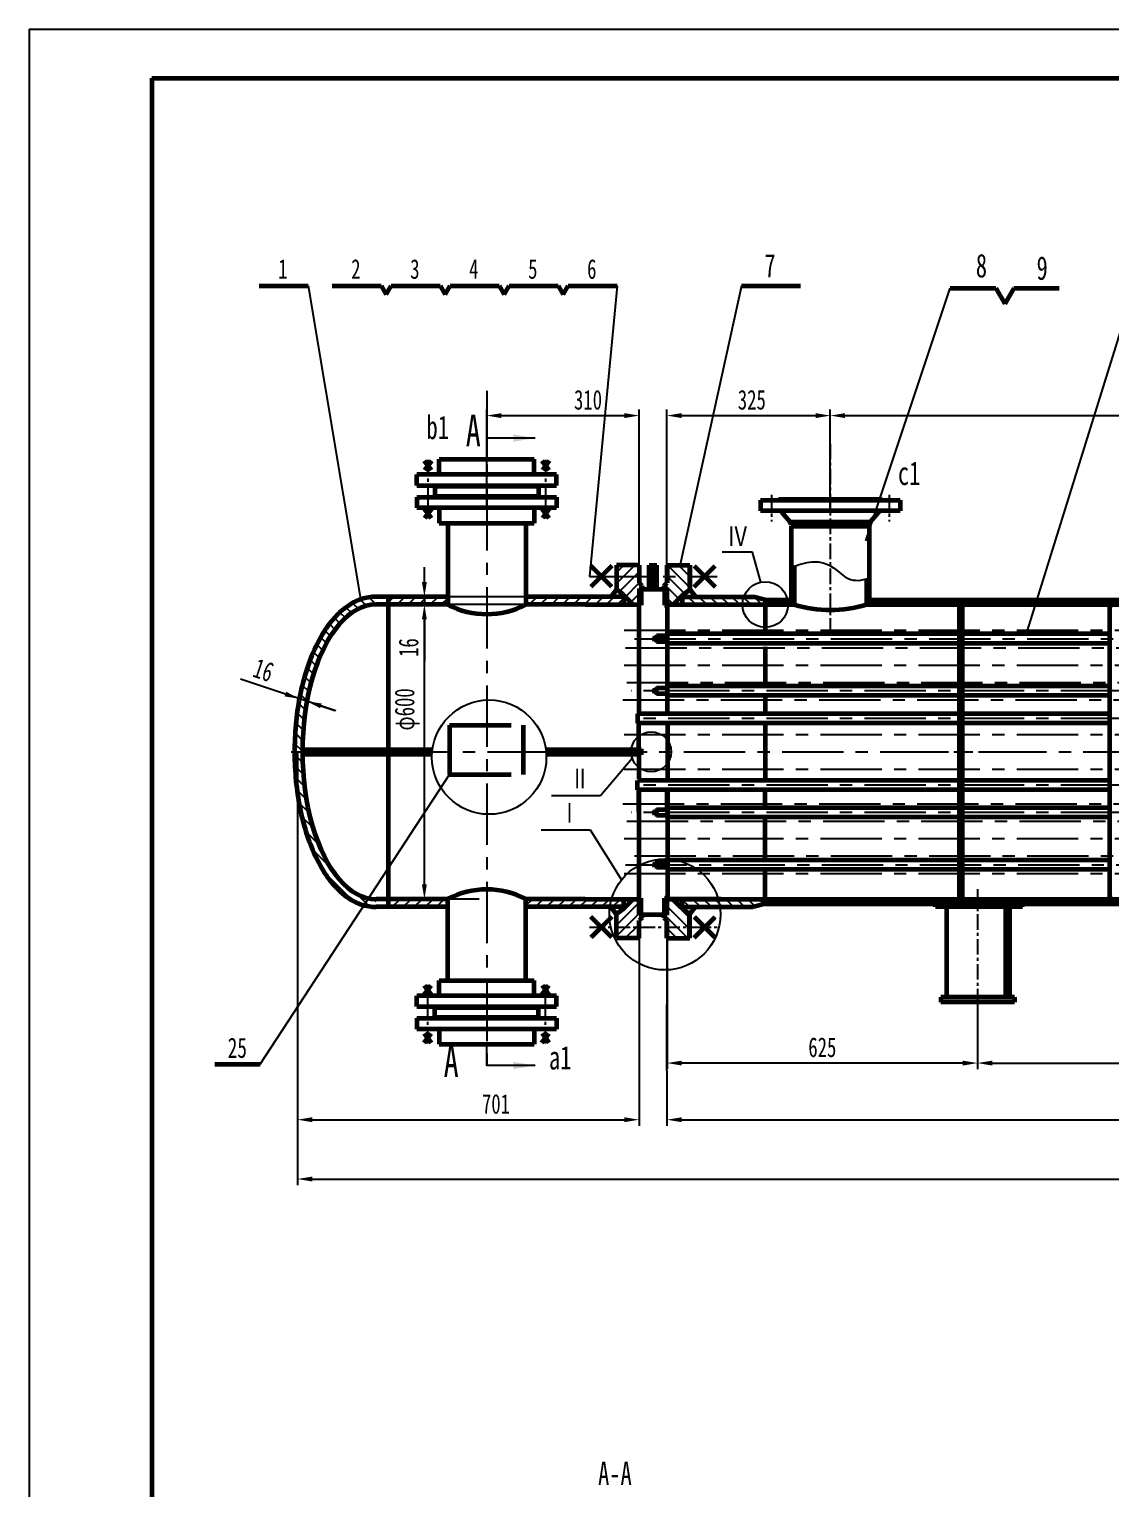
# Model space of a CAD drawing. Header units: millimetres. Extents: x 23903 to 90356, y -5632 to 81432.
# Drawn here: x 24026 to 26229, y 57637 to 60612 of the extents above; entities that cross this region are included whole.
import ezdxf

# ---------------------------------------------------------------- set-up
doc = ezdxf.new("R2010")
doc.units = ezdxf.units.MM
for name, pattern in [('CENTER', [50.8, 31.75, -6.35, 6.35, -6.35]), ('CENTERX2', [4, 2.5, -0.5, 0.5, -0.5]), ('DASHEDX2', [38.1, 25.4, -12.7]), ('PHANTOM2', [31.75, 15.875, -3.175, 3.175, -3.175, 3.175, -3.175])]:
    doc.linetypes.add(name, pattern=pattern)
doc.layers.get('0').update_dxf_attribs({"lineweight": 60})
doc.layers.get('DEFPOINTS').update_dxf_attribs({"color": 6, "linetype": 'PHANTOM2', "lineweight": 25})
for name, color, linetype, lineweight in [('AA', 2, 'DASHEDX2', 25), ('CCX', 3, 'Continuous', 25), ('DD', 4, 'CENTER', 25)]:
    doc.layers.add(name, color=color, linetype=linetype, lineweight=lineweight)
doc.styles.add('HZ', font='SIMFANG.TTF', dxfattribs={"width": 0.7})
doc.styles.add('HZ123', font='SIMFANG.TTF', dxfattribs={"width": 0.7, "height": 2.5})
doc.dimstyles.new('ISO-25', dxfattribs={"dimscale": 10, "dimtxt": 4, "dimasz": 3, "dimexe": 1.25, "dimexo": 0, "dimgap": 1.2, "dimtad": 0, "dimdec": 0, "dimtxsty": 'HZ', "dimcen": 2.5, "dimadec": 0, "dimazin": 0, "dimtfac": 1, "dimtdec": 0, "dimtmove": 0, "dimatfit": 3, "dimfxl": 1, "dimarcsym": 0})
doc.dimstyles.new('ISO-25$0', dxfattribs={"dimscale": 10, "dimtxt": 4, "dimasz": 3, "dimexe": 1.25, "dimexo": 0, "dimgap": 1.2, "dimtad": 1, "dimdec": 0, "dimtxsty": 'HZ', "dimcen": 0, "dimclrd": 256, "dimclrt": 256, "dimadec": 0, "dimazin": 0, "dimtfac": 1, "dimtdec": 0, "dimtmove": 0, "dimatfit": 2, "dimfxl": 1, "dimlwd": -1, "dimarcsym": 0})
pattern_1 = [(135, (19.533, 7438.456), (-11.22532, -11.22532), [])]

# ---------------------------------------------------------------- blocks, each defined once
blk = doc.blocks.new('*D158')
at = {"layer": 'CCX', "color": 0, "lineweight": -2}
for p, q in [((24958, 59635), (24958, 59836.8)), ((25268.5, 59519.2), (25268.5, 59836.8))]:
    blk.add_line(p, q, dxfattribs=at)
at = {"layer": 'CCX'}
blk.add_line((24988, 59824.3), (25238.5, 59824.3), dxfattribs=at)
for points in [[(24988, 59829.3), (24988, 59819.3), (24958, 59824.3)], [(25238.5, 59829.3), (25238.5, 59819.3), (25268.5, 59824.3)]]:
    blk.add_solid(points, dxfattribs=at)
at = {"layer": 'DEFPOINTS', "color": 0}
for p in [(25268.5, 59824.3), (24958, 59635), (25268.5, 59519.2)]:
    blk.add_point(p, dxfattribs=at)
at = {"layer": 'CCX', "insert": (25164.4, 59856.3), "char_height": 40, "attachment_point": 5, "style": 'HZ'}
blk.add_mtext('310', dxfattribs=at)
blk = doc.blocks.new('*D152')
at = {"layer": 'CCX', "color": 0, "lineweight": -2}
for p, q in [((24942.5, 59439.2), (24818.5, 59439.2)), ((24942.5, 58839.2), (24818.5, 58839.2))]:
    blk.add_line(p, q, dxfattribs=at)
at = {"layer": 'CCX'}
blk.add_line((24831, 58869.2), (24831, 59409.2), dxfattribs=at)
for points in [[(24826, 59409.2), (24836, 59409.2), (24831, 59439.2)], [(24826, 58869.2), (24836, 58869.2), (24831, 58839.2)]]:
    blk.add_solid(points, dxfattribs=at)
at = {"layer": 'DEFPOINTS', "color": 0}
for p in [(24831, 59439.2), (24942.5, 59439.2), (24942.5, 58839.2)]:
    blk.add_point(p, dxfattribs=at)
at = {"layer": 'CCX', "insert": (24796, 59225.6), "char_height": 40, "attachment_point": 5, "rotation": 90, "style": 'HZ'}
blk.add_mtext('φ600', dxfattribs=at)
blk = doc.blocks.new('*D160')
at = {"layer": 'CCX', "color": 0, "lineweight": -2}
for p, q in [((24572.5, 59139.2), (24572.5, 58377)), ((25268.5, 58759.2), (25268.5, 58377))]:
    blk.add_line(p, q, dxfattribs=at)
at = {"layer": 'CCX'}
blk.add_line((24602.5, 58389.5), (25238.5, 58389.5), dxfattribs=at)
for points in [[(24602.5, 58394.5), (24602.5, 58384.5), (24572.5, 58389.5)], [(25238.5, 58394.5), (25238.5, 58384.5), (25268.5, 58389.5)]]:
    blk.add_solid(points, dxfattribs=at)
at = {"layer": 'DEFPOINTS', "color": 0}
for p in [(24572.5, 59139.2), (25268.5, 58759.2), (25268.5, 58389.5)]:
    blk.add_point(p, dxfattribs=at)
at = {"layer": 'CCX', "insert": (24976.9, 58421.5), "char_height": 40, "attachment_point": 5, "style": 'HZ'}
blk.add_mtext('701', dxfattribs=at)
blk = doc.blocks.new('*D148')
at = {"layer": 'CCX', "color": 0, "lineweight": -2}
for p, q in [((29394.5, 58516.5), (29394.5, 58377)), ((25325, 58489.4), (25325, 58377))]:
    blk.add_line(p, q, dxfattribs=at)
at = {"layer": 'CCX'}
blk.add_line((25355, 58389.5), (29364.5, 58389.5), dxfattribs=at)
for points in [[(25355, 58394.5), (25355, 58384.5), (25325, 58389.5)], [(29364.5, 58394.5), (29364.5, 58384.5), (29394.5, 58389.5)]]:
    blk.add_solid(points, dxfattribs=at)
at = {"layer": 'DEFPOINTS', "color": 0}
for p in [(29394.5, 58516.5), (25325, 58489.4), (29394.5, 58389.5)]:
    blk.add_point(p, dxfattribs=at)
at = {"layer": 'CCX', "insert": (27296.4, 58421.5), "char_height": 40, "attachment_point": 5, "style": 'HZ'}
blk.add_mtext('5774', dxfattribs=at)
blk = doc.blocks.new('*D149')
at = {"layer": 'CCX', "color": 0, "lineweight": -2}
for p, q in [((24572.5, 58389.5), (24572.5, 58256.1)), ((29953, 58392), (29953, 58256.1))]:
    blk.add_line(p, q, dxfattribs=at)
at = {"layer": 'CCX'}
blk.add_line((24602.5, 58268.6), (29923, 58268.6), dxfattribs=at)
for points in [[(24602.5, 58273.6), (24602.5, 58263.6), (24572.5, 58268.6)], [(29923, 58273.6), (29923, 58263.6), (29953, 58268.6)]]:
    blk.add_solid(points, dxfattribs=at)
at = {"layer": 'DEFPOINTS', "color": 0}
for p in [(24572.5, 58389.5), (29953, 58392), (29953, 58268.6)]:
    blk.add_point(p, dxfattribs=at)
at = {"layer": 'CCX', "insert": (27369.7, 58300.6), "char_height": 40, "attachment_point": 5, "style": 'HZ'}
blk.add_mtext('7141', dxfattribs=at)
blk = doc.blocks.new('*D154')
at = {"layer": 'CCX'}
for p, q in [((24831, 59485.2), (24831, 59515.2)), ((24831, 59455.2), (24831, 59439.2)), ((24831, 59409.2), (24831, 59323.9))]:
    blk.add_line(p, q, dxfattribs=at)
at = {"layer": 'CCX', "color": 0, "lineweight": -2}
for p, q in [((25068.5, 59455.2), (24818.5, 59455.2)), ((25068.5, 59439.2), (24818.5, 59439.2))]:
    blk.add_line(p, q, dxfattribs=at)
at = {"layer": 'CCX'}
for points in [[(24826, 59485.2), (24836, 59485.2), (24831, 59455.2)], [(24826, 59409.2), (24836, 59409.2), (24831, 59439.2)]]:
    blk.add_solid(points, dxfattribs=at)
at = {"layer": 'DEFPOINTS', "color": 0}
for p in [(24831, 59455.2), (25068.5, 59455.2), (25068.5, 59439.2)]:
    blk.add_point(p, dxfattribs=at)
at = {"layer": 'CCX', "insert": (24799, 59351.6), "char_height": 40, "attachment_point": 5, "rotation": 90, "style": 'HZ'}
blk.add_mtext('16', dxfattribs=at)
blk = doc.blocks.new('*D155')
at = {"layer": 'CCX'}
for p, q in [((24547.8, 59256.9), (24466.8, 59283.8)), ((24591.6, 59242.3), (24576.3, 59247.4)), ((24620.1, 59232.8), (24648.5, 59223.4))]:
    blk.add_line(p, q, dxfattribs=at)
at = {"layer": 'CCX', "color": 0, "lineweight": -2}
for p, q in [((24576.3, 59247.4), (24580.2, 59259.3)), ((24591.6, 59242.3), (24595.6, 59254.2))]:
    blk.add_line(p, q, dxfattribs=at)
at = {"layer": 'CCX'}
for points in [[(24549.4, 59261.6), (24546.2, 59252.1), (24576.3, 59247.4)], [(24621.7, 59237.6), (24618.5, 59228.1), (24591.6, 59242.3)]]:
    blk.add_solid(points, dxfattribs=at)
at = {"layer": 'DEFPOINTS', "color": 0}
for p in [(24576.3, 59247.4), (24576.3, 59247.4), (24591.6, 59242.3)]:
    blk.add_point(p, dxfattribs=at)
at = {"layer": 'CCX', "insert": (24503.2, 59305.5), "char_height": 40, "attachment_point": 5, "rotation": 341.5985, "style": 'HZ'}
blk.add_mtext('16', dxfattribs=at)
blk = doc.blocks.new('*D163')
at = {"layer": 'CCX', "color": 0, "lineweight": -2}
for p, q in [((25658, 59766.8), (25658, 59836.8)), ((29069, 58451.1), (29069, 59836.8))]:
    blk.add_line(p, q, dxfattribs=at)
at = {"layer": 'CCX'}
blk.add_line((25688, 59824.3), (29039, 59824.3), dxfattribs=at)
for points in [[(25688, 59829.3), (25688, 59819.3), (25658, 59824.3)], [(29039, 59829.3), (29039, 59819.3), (29069, 59824.3)]]:
    blk.add_solid(points, dxfattribs=at)
at = {"layer": 'DEFPOINTS', "color": 0}
for p in [(29069, 59824.3), (25658, 59766.8), (29069, 58451.1)]:
    blk.add_point(p, dxfattribs=at)
at = {"layer": 'CCX', "insert": (27498, 59856.3), "char_height": 40, "attachment_point": 5, "style": 'HZ'}
blk.add_mtext('5100', dxfattribs=at)
blk = doc.blocks.new('*D164')
at = {"layer": 'CCX', "color": 0, "lineweight": -2}
for p, q in [((25958, 58629.2), (25958, 58492.4)), ((28660, 58629.2), (28660, 58492.4))]:
    blk.add_line(p, q, dxfattribs=at)
at = {"layer": 'CCX'}
blk.add_line((25988, 58504.9), (28630, 58504.9), dxfattribs=at)
for points in [[(25988, 58509.9), (25988, 58499.9), (25958, 58504.9)], [(28630, 58509.9), (28630, 58499.9), (28660, 58504.9)]]:
    blk.add_solid(points, dxfattribs=at)
at = {"layer": 'DEFPOINTS', "color": 0}
for p in [(25958, 58629.2), (28660, 58629.2), (28660, 58504.9)]:
    blk.add_point(p, dxfattribs=at)
at = {"layer": 'CCX', "insert": (27356, 58536.9), "char_height": 40, "attachment_point": 5, "style": 'HZ'}
blk.add_mtext('4400', dxfattribs=at)
blk = doc.blocks.new('*D165')
at = {"layer": 'CCX', "color": 0, "lineweight": -2}
for p, q in [((25325, 59519.2), (25325, 59836.8)), ((25658, 59630.2), (25658, 59836.8))]:
    blk.add_line(p, q, dxfattribs=at)
at = {"layer": 'CCX'}
blk.add_line((25355, 59824.3), (25628, 59824.3), dxfattribs=at)
for points in [[(25355, 59829.3), (25355, 59819.3), (25325, 59824.3)], [(25628, 59829.3), (25628, 59819.3), (25658, 59824.3)]]:
    blk.add_solid(points, dxfattribs=at)
at = {"layer": 'DEFPOINTS', "color": 0}
for p in [(25658, 59824.3), (25658, 59630.2), (25325, 59519.2)]:
    blk.add_point(p, dxfattribs=at)
at = {"layer": 'CCX', "insert": (25498.1, 59856.3), "char_height": 40, "attachment_point": 5, "style": 'HZ'}
blk.add_mtext('325', dxfattribs=at)
blk = doc.blocks.new('*D166')
at = {"layer": 'CCX', "color": 0, "lineweight": -2}
for p, q in [((25325.5, 58759.2), (25325.5, 58492.4)), ((25958, 58629.2), (25958, 58492.4))]:
    blk.add_line(p, q, dxfattribs=at)
at = {"layer": 'CCX'}
blk.add_line((25928, 58504.9), (25355.5, 58504.9), dxfattribs=at)
for points in [[(25355.5, 58509.9), (25355.5, 58499.9), (25325.5, 58504.9)], [(25928, 58509.9), (25928, 58499.9), (25958, 58504.9)]]:
    blk.add_solid(points, dxfattribs=at)
at = {"layer": 'DEFPOINTS', "color": 0}
for p in [(25325.5, 58759.2), (25958, 58629.2), (25325.5, 58504.9)]:
    blk.add_point(p, dxfattribs=at)
at = {"layer": 'CCX', "insert": (25641.8, 58536.9), "char_height": 40, "attachment_point": 5, "style": 'HZ'}
blk.add_mtext('625', dxfattribs=at)

msp = doc.modelspace()

# ---------------------------------------------------------------- hatches: boundary and pattern name
h = msp.add_hatch(color=256)
h.paths.add_polyline_path([(25325, 59470.7), (25320.5, 59470.7), (25320.5, 59437.7), (25325, 59437.7)])
h.paths.add_polyline_path([(25273, 59470.7), (25268.5, 59470.7), (25268.5, 59439.2), (25273, 59439.2)])
h = msp.add_hatch(color=256)
h.paths.add_polyline_path([(25273, 59145.2), (25268.5, 59145.2), (25268.5, 59139.2), (25273, 59139.2)])
h.paths.add_polyline_path([(25273, 59139.2), (25268.5, 59139.2), (25268.5, 59133.2), (25273, 59133.2)])
h = msp.add_hatch(color=256)
h.paths.add_polyline_path([(25325, 58840.7), (25320.5, 58840.7), (25320.5, 58807.7), (25319, 58807.7), (25319, 58806.2), (25325, 58806.2)])
h.paths.add_polyline_path([(25268.5, 58807.7), (25273, 58807.7), (25273, 58839.2), (25268.5, 58839.2)])
at = {"layer": 'CCX'}
h = msp.add_hatch(dxfattribs=at)
h.set_pattern_fill('ANSI31', color=256, scale=5, style=0)
h.paths.add_polyline_path([(25274.5, 58806.2), (25268.5, 58806.2), (25268.5, 58839.2), (25256.3, 58839.2), (25235.9, 58818.7), (25222.5, 58808.4), (25222.5, 58781.7), (25268.5, 58781.7), (25268.5, 58795.2), (25274.5, 58801.2)])
h.paths.add_polyline_path([(25268.5, 58781.7), (25222.5, 58781.7), (25222.5, 58759.2), (25268.5, 58759.2)])
h.paths.add_polyline_path([(25237.5, 58839.2), (25158.5, 58839.2), (25068.5, 58839.2), (25068.5, 58823.2), (25237.5, 58823.2)])
h.paths.add_polyline_path([(25237.5, 59455.2), (25068.5, 59455.2), (25068.5, 59439.2), (25158.5, 59439.2), (25237.5, 59439.2)])
h.paths.add_polyline_path([(25268.5, 59519.2), (25222.5, 59519.2), (25222.5, 59496.7), (25268.5, 59496.7)])
h.paths.add_polyline_path([(25268.5, 59496.7), (25222.5, 59496.7), (25222.5, 59470), (25235.9, 59459.8), (25256.3, 59439.2), (25268.5, 59439.2), (25268.5, 59472.2), (25274.5, 59472.2), (25274.5, 59477.2), (25268.5, 59483.2)])
h = msp.add_hatch(dxfattribs=at)
h.set_pattern_fill('ANSI31', color=256, scale=5, angle=90, style=0)
h.set_pattern_definition(pattern_1)
h.paths.add_polyline_path([(25371, 58781.7), (25325.5, 58781.7), (25325.5, 58759.2), (25371, 58759.2)])
h.paths.add_polyline_path([(25371.5, 58808.4), (25358, 58818.7), (25337.6, 58839.2), (25325.5, 58839.2), (25325.5, 58806.2), (25319, 58806.2), (25319, 58801.2), (25325.5, 58794.7), (25325.5, 58781.7), (25371.5, 58781.7)])
h.paths.add_polyline_path([(25435.1, 58839.2), (25356.5, 58839.2), (25356.5, 58823.2), (25435.4, 58823.2, 0.009693), (25435.5, 58828.9, 0.017664)])
h.paths.add_polyline_path([(25525.5, 58829.2), (25525.5, 58839.2), (25435.1, 58839.2, -0.017664), (25435.5, 58828.9, -0.009693), (25435.4, 58823.2), (25501.5, 58823.2)])
h.paths.add_polyline_path([(25501.5, 59455.2), (25356.5, 59455.2), (25356.5, 59439.2), (25525.5, 59439.2), (25525.5, 59449.2)])
h.paths.add_polyline_path([(25325.5, 59496.7), (25325.5, 59483.2), (25319.5, 59477.2), (25319.5, 59472.2), (25325, 59472.2), (25325, 59439.2), (25337.6, 59439.2), (25358, 59459.8), (25371.5, 59470), (25371.5, 59496.7)])
h.paths.add_polyline_path([(25371, 59519.2), (25325.5, 59519.2), (25325.5, 59496.7), (25371, 59496.7)])
h = msp.add_hatch(dxfattribs=at)
h.set_pattern_fill('ANSI31', color=256, scale=5, angle=90, style=0)
h.set_pattern_definition(pattern_1)
edge = h.paths.add_edge_path()
edge.add_spline(control_points=[(24732.5, 59455.2), (24727.3, 59455.2), (24722.2, 59454.8), (24712, 59453.1), (24707, 59451.8), (24697, 59448.4), (24692.2, 59446.3), (24682.6, 59441.3), (24677.9, 59438.5), (24664.5, 59429), (24656, 59421.3), (24640, 59403.7), (24632.6, 59393.7), (24617.9, 59370.3), (24610.8, 59356.7), (24598, 59327.3), (24592.4, 59311.5), (24582.7, 59278.2), (24578.6, 59260.8), (24572.2, 59224.7), (24569.8, 59206.1), (24566.9, 59168.4), (24566.3, 59149.3), (24566.8, 59111.2), (24568, 59092.2), (24572.1, 59054.8), (24575, 59036.5), (24582.4, 59001.2), (24587, 58984.2), (24597.7, 58952.1), (24603.8, 58936.9), (24617.5, 58908.9), (24625, 58896.1), (24641.3, 58873.1), (24650.2, 58862.9), (24665.9, 58848.6), (24672.5, 58843.6), (24686.1, 58835.1), (24693.2, 58831.6), (24706.3, 58826.8), (24712.3, 58825.3), (24723, 58823.6), (24727.7, 58823.2), (24732.5, 58823.2)], knot_values=[0, 0, 0, 0, 0.08474, 0.08474, 0.16948, 0.16948, 0.25422, 0.25422, 0.33896, 0.33896, 0.505142, 0.505142, 0.671323, 0.671323, 0.857067, 0.857067, 1.042811, 1.042811, 1.228555, 1.228555, 1.414299, 1.414299, 1.600042, 1.600042, 1.785786, 1.785786, 1.97153, 1.97153, 2.157274, 2.157274, 2.343018, 2.343018, 2.528761, 2.528761, 2.714505, 2.714505, 2.838824, 2.838824, 2.963143, 2.963143, 3.063625, 3.063625, 3.141593, 3.141593, 3.141593, 3.141593], degree=3, periodic=0)
edge.add_ellipse((24732.5, 59139.2), major_axis=(0, 300), ratio=0.5, start_angle=0, end_angle=180)
h = msp.add_hatch(dxfattribs=at)
h.set_pattern_fill('ANSI31', color=256, scale=5, style=0)
h.paths.add_polyline_path([(24757.5, 59455.2), (24757.5, 59439.2), (24878.5, 59439.2), (24878.5, 59455.2)])
h.paths.add_polyline_path([(25037.5, 59455.2), (25037.5, 59439.2), (25068.5, 59439.2), (25068.5, 59455.2)])
h.paths.add_polyline_path([(24757.5, 58839.2), (24757.5, 58823.2), (24878.5, 58823.2), (24878.5, 58839.2)])
h.paths.add_polyline_path([(25037.5, 58839.2), (25037.5, 58823.2), (25068.5, 58823.2), (25068.5, 58839.2)])

# ---------------------------------------------------------------- linework, layer by layer
for p, q in [((24275.9, 60511.7), (24275.9, 54771.7)), ((24275.9, 60511.7), (32335.9, 60511.7)), ((24494.5, 60088.7), (24594.5, 60088.7)), ((24643.1, 60088.6), (24743.1, 60088.6)), ((24743.1, 60088.6), (24753.2, 60071.2)), ((24753.2, 60071.2), (24763.3, 60088.7)), ((24763.3, 60088.7), (24863.3, 60088.7)), ((24863.3, 60088.7), (24873.3, 60071.2)), ((24873.3, 60071.2), (24883.4, 60088.7)), ((24883.4, 60088.7), (24983.4, 60088.7)), ((24983.4, 60088.7), (24993.5, 60071.3)), ((24993.5, 60071.3), (25003.6, 60088.8)), ((25003.6, 60088.8), (25103.6, 60088.8)), ((25103.6, 60088.7), (25113.7, 60071.3)), ((25113.7, 60071.3), (25123.8, 60088.8)), ((25123.8, 60088.8), (25223.8, 60088.8)), ((25477.2, 60088.7), (25597.2, 60088.7)), ((25995, 60083.8), (26013.3, 60052.1)), ((26031.6, 60083.8), (26013.3, 60052.1)), ((24830.6, 59732), (24844.6, 59713.1)), ((24845.5, 59732.1), (24831.4, 59713.1)), ((24860.9, 59735.2), (25055, 59735.2)), ((24860.9, 59704.2), (24860.9, 59735.2)), ((25055, 59704.2), (25055, 59735.2)), ((25070.5, 59732.1), (25084.6, 59713.1)), ((25085.4, 59732), (25071.4, 59713.1)), ((24815.5, 59682.2), (24815.5, 59704.2)), ((25100.5, 59704.2), (24815.5, 59704.2)), ((25100.5, 59682.2), (25100.5, 59704.2)), ((24815.5, 59682.2), (25100.5, 59682.2)), ((24852.5, 59680.2), (24852.5, 59682.2)), ((24852.5, 59680.2), (25063.5, 59680.2)), ((24852.5, 59680.2), (24852.5, 59660.2)), ((25063.5, 59680.2), (25063.5, 59682.2)), ((25063.5, 59680.2), (25063.5, 59682.2)), ((25063.5, 59680.2), (25063.5, 59660.2)), ((24815.5, 59658.2), (24815.5, 59636.2)), ((24815.5, 59658.2), (25100.5, 59658.2)), ((24815.5, 59658.2), (25100.5, 59658.2)), ((24815.5, 59658.2), (24815.5, 59636.2)), ((25100.5, 59636.2), (24815.5, 59636.2)), ((25100.5, 59636.2), (24815.5, 59636.2)), ((24852.5, 59660.2), (25063.5, 59660.2)), ((24852.5, 59660.2), (24852.5, 59658.2)), ((24852.5, 59660.2), (24852.5, 59658.2)), ((24852.5, 59660.2), (25063.5, 59660.2)), ((24860.9, 59636.2), (24860.9, 59605.2)), ((25055, 59636.2), (25055, 59605.2)), ((25063.5, 59660.2), (25063.5, 59658.2)), ((25063.5, 59660.2), (25063.5, 59658.2)), ((25063.5, 59660.2), (25063.5, 59658.2)), ((25100.5, 59658.2), (25100.5, 59636.2)), ((25100.5, 59658.2), (25100.5, 59636.2)), ((25515.5, 59652.2), (25515.5, 59630.2)), ((25515.5, 59652.2), (25800.5, 59652.2)), ((25552.5, 59654.2), (25763.5, 59654.2)), ((25552.5, 59654.2), (25552.5, 59652.2)), ((25763.5, 59654.2), (25763.5, 59652.2)), ((25800.5, 59652.2), (25800.5, 59630.2)), ((24830.6, 59634.3), (24844.6, 59615.4)), ((24845.5, 59634.4), (24831.4, 59615.4)), ((24860.9, 59605.2), (25055, 59605.2)), ((24878.5, 59605.2), (24878.5, 59439.2)), ((24878.5, 59605.2), (25037.5, 59605.2)), ((25037.5, 59605.2), (25037.5, 59439.2)), ((25070.5, 59634.4), (25084.6, 59615.4)), ((25085.4, 59634.3), (25071.4, 59615.4)), ((25800.5, 59630.2), (25515.5, 59630.2)), ((25560, 59626.7), (25576.1, 59607.6)), ((25576.1, 59607.6), (25739.8, 59607.6)), ((25755.9, 59626.7), (25739.8, 59607.6)), ((25578.5, 59599.2), (25578.5, 59439.2)), ((25578.5, 59599.2), (25737.5, 59599.2)), ((25737.5, 59601.2), (25737.5, 59439.2)), ((25212.7, 59518), (25170.2, 59475.5)), ((25212.7, 59475.5), (25170.2, 59518)), ((25212.7, 59518), (25170.2, 59475.5)), ((25212.7, 59475.5), (25170.2, 59518)), ((25212.7, 59518), (25172, 59477.3)), ((25212.7, 59475.5), (25172, 59516.2)), ((25222.5, 59519.2), (25222.5, 59470)), ((25268.5, 59519.2), (25222.5, 59519.2)), ((25268.5, 59519.2), (25222.5, 59519.2)), ((25222.5, 59519.2), (25222.5, 59474.3)), ((25222.5, 59519.2), (25222.5, 59470)), ((25268.5, 59519.2), (25268.5, 59483.2)), ((25268.5, 59519.2), (25268.5, 59483.2)), ((25288.7, 59519.2), (25304.7, 59519.2)), ((25288.7, 59470.7), (25288.7, 59519.2)), ((25296.7, 59470.7), (25296.7, 59519.2)), ((25304.7, 59470.7), (25304.7, 59519.2)), ((25325, 59519.2), (25371, 59519.2)), ((25325, 59519.2), (25325, 59483.2)), ((25325.5, 59519.2), (25325.5, 59483.2)), ((25325.5, 59519.2), (25371.5, 59519.2)), ((25325.5, 59519.2), (25325.5, 59483.2)), ((25371, 59519.2), (25371, 59474.3)), ((25371.5, 59519.2), (25371.5, 59470)), ((25371.5, 59519.2), (25371.5, 59474.3)), ((25371.5, 59519.2), (25371.5, 59470)), ((25380.8, 59475.5), (25423.2, 59518)), ((25380.8, 59518), (25423.2, 59475.5)), ((25584.5, 59517.5), (25584.5, 59439.2)), ((25731.5, 59491.5), (25731.5, 59439.2)), ((25222.5, 59470), (25210.8, 59455.2)), ((25222.5, 59470), (25210.8, 59455.2)), ((25235.9, 59459.8), (25222.5, 59470)), ((25235.9, 59459.8), (25222.5, 59470)), ((25235.9, 59459.8), (25256.3, 59439.2)), ((25235.9, 59459.8), (25256.3, 59439.2)), ((25274.5, 59477.2), (25268.5, 59483.2)), ((25274.5, 59477.2), (25268.5, 59483.2)), ((25268.5, 59472.2), (25274.5, 59472.2)), ((25268.5, 59472.2), (25268.5, 59437.7)), ((25268.5, 59472.2), (25268.5, 59437.7)), ((25268.5, 59472.2), (25274.5, 59472.2)), ((25268.5, 59470.7), (25325, 59470.7)), ((25273, 59470.7), (25273, 59437.7)), ((25274.5, 59477.2), (25274.5, 59470.7)), ((25274.5, 59477.2), (25274.5, 59470.7)), ((25319, 59477.2), (25325, 59483.2)), ((25319, 59477.2), (25319, 59470.7)), ((25325, 59472.2), (25319, 59472.2)), ((25319.5, 59477.2), (25325.5, 59483.2)), ((25319.5, 59477.2), (25325.5, 59483.2)), ((25319.5, 59477.2), (25319.5, 59470.7)), ((25319.5, 59477.2), (25319.5, 59470.7)), ((25325.5, 59472.2), (25319.5, 59472.2)), ((25325.5, 59472.2), (25319.5, 59472.2)), ((25320.5, 59470.7), (25320.5, 59437.7)), ((25325, 59472.2), (25325, 59437.7)), ((25325, 59470.7), (25325, 59437.7)), ((25358, 59459.8), (25337.6, 59439.2)), ((25358, 59459.8), (25337.6, 59439.2)), ((25358, 59459.8), (25371.5, 59470)), ((25358, 59459.8), (25371.5, 59470)), ((25371.5, 59470), (25383.1, 59455.2)), ((25371.5, 59470), (25383.1, 59455.2)), ((24878.5, 59455.2), (24732.5, 59455.2)), ((24878.5, 59439.2), (24732.5, 59439.2)), ((24757.5, 59455.2), (24757.5, 59144.2)), ((25237.5, 59455.2), (25037.5, 59455.2)), ((25237.5, 59455.2), (25037.5, 59455.2)), ((25158.5, 59439.2), (25037.5, 59439.2)), ((25158.5, 59439.2), (25273, 59439.2)), ((25237.5, 59455.2), (25237.5, 59439.2)), ((25237.5, 59455.2), (25237.5, 59439.2)), ((25268, 59437.7), (25268, 59262.6)), ((25268, 59437.7), (25273, 59437.7)), ((25320.5, 59437.7), (25325.5, 59437.7)), ((25325, 59439.2), (25584.5, 59439.2)), ((25325.5, 59437.7), (25325.5, 59262.6)), ((25356.5, 59455.2), (25356.5, 59439.2)), ((25356.5, 59455.2), (25356.5, 59439.2)), ((25356.5, 59455.2), (25501.5, 59455.2)), ((25525.5, 59449.2), (25501.5, 59455.2)), ((25525.5, 59449.2), (25578.5, 59449.2)), ((25525.5, 59449.2), (25525.5, 59379.2)), ((25525.5, 59439.2), (25525.5, 59377.8)), ((25731.5, 59439.2), (27652.7, 59439.2)), ((25737.5, 59449.2), (27652.7, 59449.2)), ((25920.5, 59437.7), (25920.5, 59262.6)), ((25920.5, 59437.2), (25920.5, 58841.7)), ((25920.5, 59437.2), (25926.5, 59437.2)), ((25920.5, 59437.2), (25920.5, 58841.7)), ((25926.5, 59437.2), (25926.5, 58841.7)), ((25926.5, 59437.2), (25926.5, 58841.7)), ((26226.5, 59437.7), (26226.5, 59262.6)), ((26226.5, 59437.2), (26226.5, 58841.7)), ((26226.5, 59437.2), (26226.5, 58841.7)), ((26226.5, 59437.2), (26232.5, 59437.2)), ((26226.5, 59437.2), (26226.5, 58841.7)), ((25300.6, 59373), (25298.5, 59369.3)), ((25300.6, 59373), (25298.5, 59369.3)), ((25300.6, 59365.7), (25298.5, 59369.3)), ((25300.6, 59365.7), (25298.5, 59369.3)), ((25300.6, 59365.7), (25300.6, 59373)), ((25303.6, 59373), (25300.6, 59373)), ((25300.6, 59365.7), (25300.6, 59373)), ((25303.6, 59373), (25300.6, 59373)), ((25325.5, 59375.3), (25303.6, 59375.3)), ((25303.6, 59363.3), (25303.6, 59375.3)), ((25325.5, 59375.3), (25303.6, 59375.3)), ((25303.6, 59363.3), (25303.6, 59375.3)), ((25920.5, 59379.3), (25325.5, 59379.3)), ((26226.5, 59379.3), (25926.5, 59379.3)), ((25303.6, 59365.7), (25300.6, 59365.7)), ((25303.6, 59365.7), (25300.6, 59365.7)), ((25325.5, 59363.3), (25303.6, 59363.3)), ((25325.5, 59363.3), (25303.6, 59363.3)), ((25920.5, 59359.8), (25325.5, 59359.8)), ((25525.5, 59353.1), (25525.5, 59272.7)), ((26226.5, 59359.8), (25926.5, 59359.8)), ((25268, 59262.6), (25268, 59216.5)), ((25300.6, 59266.9), (25298.5, 59263.2)), ((25300.6, 59266.9), (25298.5, 59263.2)), ((25300.6, 59259.6), (25298.5, 59263.2)), ((25300.6, 59259.6), (25298.5, 59263.2)), ((25300.6, 59259.6), (25300.6, 59266.9)), ((25303.6, 59266.9), (25300.6, 59266.9)), ((25300.6, 59259.6), (25300.6, 59266.9)), ((25303.6, 59266.9), (25300.6, 59266.9)), ((25303.6, 59259.6), (25300.6, 59259.6)), ((25303.6, 59259.6), (25300.6, 59259.6)), ((25325.5, 59269.2), (25303.6, 59269.2)), ((25303.6, 59257.2), (25303.6, 59269.2)), ((25325.5, 59269.2), (25303.6, 59269.2)), ((25303.6, 59257.2), (25303.6, 59269.2)), ((25325.5, 59257.2), (25303.6, 59257.2)), ((25325.5, 59257.2), (25303.6, 59257.2)), ((25920.5, 59272.7), (25325.5, 59272.7)), ((25325.5, 59262.6), (25325.5, 59216.6)), ((25920.5, 59253.7), (25325.5, 59253.7)), ((25525.5, 59253.7), (25525.5, 59219.6)), ((25525.5, 59253.7), (25525.5, 59219.6)), ((26043.5, 59272.7), (25926.5, 59272.7)), ((26043.5, 59253.7), (25926.5, 59253.7)), ((26226.5, 59272.7), (25949.5, 59272.7)), ((26226.5, 59253.7), (25949.5, 59253.7)), ((25325.5, 59216.6), (25265.5, 59216.4)), ((25265.5, 59216.4), (25265.5, 59197.6)), ((25920.5, 59197.6), (25265.5, 59197.6)), ((25268, 59144.2), (25268, 59197.6)), ((25920.5, 59216.6), (25325.5, 59216.6)), ((25326, 59197.6), (25326, 59083.9)), ((25525.5, 59194.6), (25525.5, 59083.9)), ((25525.5, 59194.6), (25525.5, 59083.9)), ((26226.5, 59216.6), (25926.5, 59216.6)), ((26226.5, 59197.6), (25926.5, 59197.6)), ((24582.5, 59144.2), (24847.5, 59144.2)), ((24582.5, 59134.2), (24846.6, 59134.2)), ((24757.5, 59134.2), (24757.5, 58823.2)), ((25078.3, 59144.2), (25268.5, 59144.2)), ((25079.2, 59134.2), (25268.5, 59134.2)), ((25268, 59145.2), (25273, 59145.2)), ((25268, 59134.2), (25268, 59083.9)), ((25268, 59133.2), (25273, 59133.2)), ((25268.5, 59145.2), (25268.5, 59133.2)), ((25273, 59145.2), (25273, 59133.2)), ((25265.5, 59062), (25265.5, 59080.9)), ((25920.5, 59080.9), (25265.5, 59080.9)), ((26226.5, 59080.9), (25926.5, 59080.9)), ((25325.5, 59061.9), (25265.5, 59062)), ((25268, 59015.9), (25268, 59062)), ((25268, 59058.9), (25268, 58840.7)), ((25920.5, 59061.9), (25325.5, 59061.9)), ((25325.5, 59015.9), (25325.5, 59061.9)), ((25326, 59058.9), (25326, 58840.7)), ((25525.5, 59024.7), (25525.5, 59058.9)), ((25525.5, 59024.7), (25525.5, 59058.9)), ((26226.5, 59061.9), (25926.5, 59061.9)), ((25300.6, 59018.9), (25298.5, 59015.2)), ((25300.6, 59018.9), (25298.5, 59015.2)), ((25300.6, 59011.6), (25298.5, 59015.2)), ((25300.6, 59011.6), (25298.5, 59015.2)), ((25300.6, 59018.9), (25300.6, 59011.6)), ((25300.6, 59018.9), (25300.6, 59011.6)), ((25303.6, 59018.9), (25300.6, 59018.9)), ((25303.6, 59018.9), (25300.6, 59018.9)), ((25303.6, 59011.6), (25300.6, 59011.6)), ((25303.6, 59011.6), (25300.6, 59011.6)), ((25303.6, 59021.2), (25303.6, 59009.2)), ((25303.6, 59021.2), (25303.6, 59009.2)), ((25325.5, 59021.2), (25303.6, 59021.2)), ((25325.5, 59021.2), (25303.6, 59021.2)), ((25920.5, 59024.7), (25325.5, 59024.7)), ((26043.5, 59024.7), (25926.5, 59024.7)), ((26226.5, 59024.7), (25949.5, 59024.7)), ((25325.5, 59009.2), (25303.6, 59009.2)), ((25325.5, 59009.2), (25303.6, 59009.2)), ((25920.5, 59005.7), (25325.5, 59005.7)), ((25525.5, 58918.7), (25525.5, 59005.7)), ((25525.5, 58925.7), (25525.5, 58990.9)), ((26043.5, 59005.7), (25926.5, 59005.7)), ((26226.5, 59005.7), (25949.5, 59005.7)), ((25300.6, 58912.9), (25298.5, 58909.2)), ((25300.6, 58912.9), (25298.5, 58909.2)), ((25300.6, 58905.6), (25298.5, 58909.2)), ((25300.6, 58905.6), (25298.5, 58909.2)), ((25300.6, 58912.9), (25300.6, 58905.6)), ((25300.6, 58912.9), (25300.6, 58905.6)), ((25303.6, 58912.9), (25300.6, 58912.9)), ((25303.6, 58912.9), (25300.6, 58912.9)), ((25303.6, 58905.6), (25300.6, 58905.6)), ((25303.6, 58905.6), (25300.6, 58905.6)), ((25303.6, 58915.2), (25303.6, 58903.2)), ((25303.6, 58915.2), (25303.6, 58903.2)), ((25325.5, 58915.2), (25303.6, 58915.2)), ((25325.5, 58915.2), (25303.6, 58915.2)), ((25325.5, 58903.2), (25303.6, 58903.2)), ((25325.5, 58903.2), (25303.6, 58903.2)), ((25920.5, 58918.7), (25325.5, 58918.7)), ((25920.5, 58899.3), (25325.5, 58899.3)), ((25525.5, 58829.2), (25525.5, 58899.3)), ((26043.5, 58918.7), (25926.5, 58918.7)), ((26043.5, 58899.7), (25926.5, 58899.7)), ((26226.5, 58918.7), (25949.5, 58918.7)), ((26226.5, 58899.7), (25949.5, 58899.7)), ((24878.5, 58839.2), (24732.5, 58839.2)), ((24878.5, 58673.2), (24878.5, 58839.2)), ((25158.5, 58839.2), (25037.5, 58839.2)), ((25037.5, 58673.2), (25037.5, 58839.2)), ((25158.5, 58839.2), (25037.5, 58839.2)), ((25158.5, 58839.2), (25273, 58839.2)), ((25158.5, 58839.2), (25273, 58839.2)), ((25235.9, 58818.7), (25256.3, 58839.2)), ((25235.9, 58818.7), (25256.3, 58839.2)), ((25237.5, 58823.2), (25237.5, 58839.2)), ((25237.5, 58823.2), (25237.5, 58839.2)), ((25268, 58840.7), (25273, 58840.7)), ((25268, 58840.7), (25273, 58840.7)), ((25268.5, 58806.2), (25268.5, 58840.7)), ((25268.5, 58806.2), (25268.5, 58840.7)), ((25273, 58807.7), (25273, 58840.7)), ((25273, 58807.7), (25273, 58840.7)), ((25320.5, 58807.7), (25320.5, 58840.7)), ((25320.5, 58840.7), (25326, 58840.7)), ((25326, 58840.7), (25321, 58840.7)), ((25321, 58807.7), (25321, 58840.7)), ((25321, 58807.7), (25321, 58840.7)), ((25326, 58840.7), (25321, 58840.7)), ((25435.5, 58839.2), (25321, 58839.2)), ((25435.5, 58839.2), (25321, 58839.2)), ((25325, 58806.2), (25325, 58840.7)), ((25325, 58807.7), (25325, 58840.7)), ((25325, 58839.2), (25584.5, 58839.2)), ((25325.5, 58806.2), (25325.5, 58840.7)), ((25325.5, 58806.2), (25325.5, 58840.7)), ((25358, 58818.7), (25337.6, 58839.2)), ((25358, 58818.7), (25337.6, 58839.2)), ((25356.5, 58823.2), (25356.5, 58839.2)), ((25356.5, 58823.2), (25356.5, 58839.2)), ((25512.2, 58839.2), (27652.7, 58839.2)), ((26226.5, 58841.7), (26232.5, 58841.7)), ((26226.5, 58841.7), (26232.5, 58841.7)), ((24878.5, 58823.2), (24732.5, 58823.2)), ((25158.5, 58823.2), (25037.5, 58823.2)), ((25237.5, 58823.2), (25037.5, 58823.2)), ((25237.5, 58823.2), (25037.5, 58823.2)), ((25212.7, 58760.5), (25170.2, 58803)), ((25212.7, 58803), (25170.2, 58760.5)), ((25212.7, 58760.5), (25170.2, 58803)), ((25212.7, 58803), (25170.2, 58760.5)), ((25212.7, 58803), (25172, 58762.3)), ((25222.5, 58808.4), (25210.8, 58823.2)), ((25222.5, 58808.4), (25210.8, 58823.2)), ((25235.9, 58818.7), (25222.5, 58808.4)), ((25235.9, 58818.7), (25222.5, 58808.4)), ((25222.5, 58759.2), (25222.5, 58808.4)), ((25222.5, 58759.2), (25222.5, 58808.4)), ((25222.5, 58759.2), (25222.5, 58804.2)), ((25268.5, 58807.7), (25321, 58807.7)), ((25268.5, 58806.2), (25274.5, 58806.2)), ((25268.5, 58806.2), (25274.5, 58806.2)), ((25274.5, 58801.2), (25274.5, 58807.7)), ((25274.5, 58801.2), (25274.5, 58807.7)), ((25319, 58801.2), (25319, 58807.7)), ((25325, 58806.2), (25319, 58806.2)), ((25356.5, 58823.2), (25501.5, 58823.2)), ((25358, 58818.7), (25371.5, 58808.4)), ((25358, 58818.7), (25371.5, 58808.4)), ((25371, 58759.2), (25371, 58804.2)), ((25371.5, 58808.4), (25383.1, 58823.2)), ((25371.5, 58808.4), (25383.1, 58823.2)), ((25371.5, 58759.2), (25371.5, 58808.4)), ((25371.5, 58759.2), (25371.5, 58808.4)), ((25371.5, 58759.2), (25371.5, 58804.2)), ((25380.8, 58803), (25421.5, 58762.3)), ((25381.3, 58803), (25422, 58762.3)), ((25381.3, 58760.5), (25423.7, 58803)), ((25381.3, 58803), (25423.7, 58760.5)), ((25381.3, 58760.5), (25423.7, 58803)), ((25381.3, 58803), (25423.7, 58760.5)), ((25525.5, 58829.2), (25501.5, 58823.2)), ((25525.5, 58829.2), (25578.5, 58829.2)), ((25525.5, 58829.2), (27652.7, 58829.2)), ((25872.5, 58823.2), (25872.5, 58829.2)), ((26049.9, 58823.2), (25872.5, 58823.2)), ((25895, 58823.2), (25895, 58639.2)), ((26015, 58823.2), (26015, 58639.2)), ((26023, 58823.2), (26023, 58639.2)), ((26049.9, 58823.2), (26049.9, 58829.2)), ((25212.7, 58760.5), (25172, 58801.2)), ((25274.5, 58801.2), (25268.5, 58795.2)), ((25274.5, 58801.2), (25268.5, 58795.2)), ((25268.5, 58759.2), (25268.5, 58795.2)), ((25268.5, 58759.2), (25268.5, 58795.2)), ((25319, 58801.2), (25325, 58795.2)), ((25325, 58759.2), (25325, 58795.2)), ((25325.5, 58759.2), (25325.5, 58795.2)), ((25325.5, 58759.2), (25325.5, 58795.2)), ((25380.8, 58760.5), (25421.5, 58801.2)), ((25381.3, 58760.5), (25422, 58801.2)), ((25268.5, 58759.2), (25222.5, 58759.2)), ((25268.5, 58759.2), (25222.5, 58759.2)), ((25325, 58759.2), (25371, 58759.2)), ((25325.5, 58759.2), (25371.5, 58759.2)), ((25325.5, 58759.2), (25371.5, 58759.2)), ((24830.6, 58644.2), (24844.6, 58663.1)), ((24845.5, 58644.1), (24831.4, 58663.1)), ((24860.9, 58673.2), (25055, 58673.2)), ((24860.9, 58642.2), (24860.9, 58673.2)), ((24878.5, 58673.2), (25037.5, 58673.2)), ((25055, 58642.2), (25055, 58673.2)), ((25070.5, 58644.1), (25084.6, 58663.1)), ((25085.4, 58644.2), (25071.4, 58663.1)), ((25100.5, 58642.2), (24815.5, 58642.2)), ((24815.5, 58620.2), (24815.5, 58642.2)), ((24815.5, 58620.2), (24815.5, 58642.2)), ((25100.5, 58642.2), (24815.5, 58642.2)), ((25100.5, 58620.2), (25100.5, 58642.2)), ((25100.5, 58620.2), (25100.5, 58642.2)), ((26033, 58639.2), (25883, 58639.2)), ((25883, 58639.2), (25883, 58629.2)), ((26033, 58629.2), (25883, 58629.2)), ((26033, 58639.2), (26033, 58629.2)), ((24815.5, 58620.2), (25100.5, 58620.2)), ((24815.5, 58620.2), (25100.5, 58620.2)), ((24815.5, 58596.2), (25100.5, 58596.2)), ((24815.5, 58596.2), (24815.5, 58574.2)), ((24852.5, 58618.2), (24852.5, 58620.2)), ((24852.5, 58618.2), (24852.5, 58620.2)), ((24852.5, 58618.2), (25063.5, 58618.2)), ((24852.5, 58618.2), (25063.5, 58618.2)), ((24852.5, 58598.2), (24852.5, 58618.2)), ((24852.5, 58598.2), (24852.5, 58596.2)), ((24852.5, 58598.2), (25063.5, 58598.2)), ((25063.5, 58618.2), (25063.5, 58620.2)), ((25063.5, 58618.2), (25063.5, 58620.2)), ((25063.5, 58618.2), (25063.5, 58620.2)), ((25063.5, 58598.2), (25063.5, 58618.2)), ((25063.5, 58598.2), (25063.5, 58596.2)), ((25063.5, 58598.2), (25063.5, 58596.2)), ((25100.5, 58596.2), (25100.5, 58574.2)), ((25100.5, 58574.2), (24815.5, 58574.2)), ((24830.6, 58546.5), (24844.6, 58565.4)), ((24845.5, 58546.4), (24831.4, 58565.4)), ((24860.9, 58574.2), (24860.9, 58543.2)), ((25055, 58574.2), (25055, 58543.2)), ((25070.5, 58546.4), (25084.6, 58565.4)), ((25085.4, 58546.5), (25071.4, 58565.4)), ((24860.9, 58543.2), (25055, 58543.2))]:
    msp.add_line(p, q)
at = {"color": 0}
for p, q in [((25902.5, 60083.8), (25995, 60083.8)), ((26031.6, 60083.8), (26124.2, 60083.8)), ((24404, 58503), (24496.6, 58503)), ((24404, 58503), (24496.6, 58503))]:
    msp.add_line(p, q, dxfattribs=at)
at = {"linetype": 'CENTERX2', "ltscale": 50}
for p, q in [((24882.5, 59193.2), (25032.5, 59193.2)), ((24882.5, 59193.2), (24882.5, 59093.2)), ((25032.5, 59193.2), (25032.5, 59093.2)), ((24882.5, 59093.2), (25032.5, 59093.2))]:
    msp.add_line(p, q, dxfattribs=at)
for centre, radius, start, end in [((25552.4, 59620.2), 10, 40.2047, 90), ((25568.5, 59601.2), 10, 0, 40.2047), ((25747.5, 59601.2), 10, 139.7953, 180), ((25763.6, 59620.2), 10, 90, 139.7953), ((24958, 59593.1), 173.2, 242.6722, 297.3278), ((25658, 59685.7), 257.2, 253.3954, 286.6046), ((24958, 58685.4), 173.2, 62.6722, 117.3278)]:
    msp.add_arc(centre, radius, start, end)
msp.add_ellipse((24732.5, 59139.2), major_axis=(0, 300), ratio=0.5, start_param=0, end_param=3.141593)
msp.add_open_spline([(24732.5, 59455.2), (24727.3, 59455.2), (24722.2, 59454.8), (24712, 59453.1), (24707, 59451.8), (24697, 59448.4), (24692.2, 59446.3), (24682.6, 59441.3), (24677.9, 59438.5), (24664.5, 59429), (24656, 59421.3), (24640, 59403.7), (24632.6, 59393.7), (24617.9, 59370.3), (24610.8, 59356.7), (24598, 59327.3), (24592.4, 59311.5), (24582.7, 59278.2), (24578.6, 59260.8), (24572.2, 59224.7), (24569.8, 59206.1), (24566.9, 59168.4), (24566.3, 59149.3), (24566.8, 59111.2), (24568, 59092.2), (24572.1, 59054.8), (24575, 59036.5), (24582.4, 59001.2), (24587, 58984.2), (24597.7, 58952.1), (24603.8, 58936.9), (24617.5, 58908.9), (24625, 58896.1), (24641.3, 58873.1), (24650.2, 58862.9), (24665.9, 58848.6), (24672.5, 58843.6), (24686.1, 58835.1), (24693.2, 58831.6), (24706.3, 58826.8), (24712.3, 58825.3), (24723, 58823.6), (24727.7, 58823.2), (24732.5, 58823.2)], degree=3, knots=[0, 0, 0, 0, 0.08474, 0.08474, 0.16948, 0.16948, 0.25422, 0.25422, 0.33896, 0.33896, 0.505142, 0.505142, 0.671323, 0.671323, 0.857067, 0.857067, 1.042811, 1.042811, 1.228555, 1.228555, 1.414299, 1.414299, 1.600042, 1.600042, 1.785786, 1.785786, 1.97153, 1.97153, 2.157274, 2.157274, 2.343018, 2.343018, 2.528761, 2.528761, 2.714505, 2.714505, 2.838824, 2.838824, 2.963143, 2.963143, 3.063625, 3.063625, 3.141593, 3.141593, 3.141593, 3.141593])
at = {"layer": 'AA'}
for p, q in [((24757.5, 59449.2), (24757.5, 59230.9)), ((24757.5, 59134.2), (24757.5, 58829.2))]:
    msp.add_line(p, q, dxfattribs=at)
at = {"layer": 'CCX'}
for p, q in [((24025.9, 60611.7), (32435.9, 60611.7)), ((24025.9, 60611.7), (24025.9, 54671.7)), ((24594.5, 60088.7), (24700.9, 59451.1)), ((25223.8, 60088.8), (25167.6, 59496.7)), ((25477.2, 60088.7), (25350.9, 59514.5)), ((25730.7, 59569.4), (25902.5, 60083.8)), ((26277.9, 60088.7), (26055.4, 59375.8)), ((25499.7, 59546), (25437.9, 59546)), ((25516.6, 59484.9), (25499.7, 59546)), ((24650.4, 59222.8), (24456.3, 59287.3)), ((25190.1, 59050.5), (25254.4, 59126.3)), ((24496.6, 58503), (24882.5, 59093.2)), ((25090.1, 59050.5), (25190.1, 59050.5)), ((25068.9, 58980.3), (25168.9, 58980.3)), ((25168.9, 58980.3), (25232.3, 58878)), ((25325, 58489.4), (25325.5, 58759.2))]:
    msp.add_line(p, q, dxfattribs=at)
for centre, radius in [((25525.5, 59439.2), 46.5), ((24962.9, 59128.3), 116.5), ((25293.1, 59139.2), 40.8), ((25321, 58807.7), 113.1)]:
    msp.add_circle(centre, radius, dxfattribs=at)
msp.add_open_spline([(25578.5, 59515.2), (25592.5, 59520.7), (25653.8, 59539.1), (25684.1, 59484.3), (25721.8, 59487.8), (25737.5, 59493.5)], degree=3, knots=[57.941846, 57.941846, 57.941846, 57.941846, 84.997262, 166.611874, 217.691122, 217.691122, 217.691122, 217.691122], dxfattribs=at)
at = {"layer": 'DD', "linetype": 'CENTERX2', "ltscale": 50}
for p, q in [((24958, 59874.5), (24958, 58496.6)), ((25167.6, 59496.7), (25427.7, 59496.7)), ((25237.9, 59387.3), (29583, 59387.3)), ((25259.1, 59369.3), (27017.5, 59369.3)), ((25240.6, 59351.3), (29589.1, 59351.3)), ((25237.9, 59316), (29590.6, 59316)), ((25243.4, 59280.6), (29583, 59280.6)), ((27652.7, 59263.2), (25252.5, 59263.2)), ((25235.1, 59245.3), (29581.5, 59245.3)), ((27652.7, 59207.1), (25259.5, 59207.1)), ((25237.9, 59174.6), (29584.5, 59174.6)), ((24559.6, 59139.2), (26017.5, 59139.2)), ((24559.6, 59139.2), (26017.5, 59139.2)), ((25773.5, 59139.2), (27027.2, 59139.2)), ((25237.9, 59103.9), (27020.1, 59103.9)), ((27652.7, 59071.4), (25259.5, 59071.4)), ((25235.1, 59033.2), (29581.5, 59033.2)), ((27652.7, 59015.2), (25252.5, 59015.2)), ((25243.4, 58997.8), (29583, 58997.8)), ((25237.9, 58962.5), (29590.6, 58962.5)), ((25259.1, 58927.1), (27017.5, 58927.1)), ((25237.9, 58891.1), (29583, 58891.1)), ((25237.9, 58891.1), (29583, 58891.1)), ((25240.6, 58909.2), (29589.1, 58909.2))]:
    msp.add_line(p, q, dxfattribs=at)
at = {"layer": 'DD'}
for p, q in [((25658, 59766.8), (25658, 59379.3)), ((25958, 58859.2), (25958, 58614.4)), ((25167.6, 58781.7), (25427.7, 58781.7)), ((25078, 58609.6), (25078, 58664.2)), ((25078, 58544.5), (25078, 58664.2))]:
    msp.add_line(p, q, dxfattribs=at)
at = {"layer": 'DD', "lineweight": -3}
for p, q in [((24838, 59734), (24838, 59614.3)), ((25078, 59734), (25078, 59614.3)), ((24838, 59668.8), (24838, 59614.3)), ((25078, 59668.8), (25078, 59614.3)), ((25538, 59662.8), (25538, 59608.3)), ((25778, 59662.8), (25778, 59608.3)), ((24838, 58609.6), (24838, 58664.2)), ((24838, 58544.5), (24838, 58664.2))]:
    msp.add_line(p, q, dxfattribs=at)

# ---------------------------------------------------------------- texts
at = {"color": 0, "style": 'HZ', "width": 0.7}
for s, height, p in [('1', 40, (24533.2, 60103.1)), ('2', 40, (24681.9, 60103)), ('3', 40, (24802.1, 60103)), ('4', 40, (24922.2, 60103.1)), ('5', 40, (25042.4, 60103.1)), ('6', 40, (25162.6, 60103.1)), ('7', 48, (25523.7, 60105.9)), ('8', 48, (25954.5, 60105.9)), ('9', 48, (26078.2, 60101))]:
    msp.add_text(s, height=height, dxfattribs=at).set_placement(p)
at = {"style": 'HZ123', "width": 0.7}
msp.add_text('25', height=41.14, dxfattribs=at).set_placement((24430.3, 58515.5))
at = {"char_height": 64.1, "attachment_point": 5, "style": 'HZ'}
for insert in [(24930.6, 59793.9), (24885.6, 58508.9)]:
    msp.add_mtext('A', dxfattribs=dict(at, insert=insert))
at = {"layer": 'CCX', "width": 0.7}
for s, height, style, p in [('b1', 48, 'HZ123', (24835.4, 59776.4)), ('c1', 48, 'HZ123', (25795.7, 59682.9)), ('Ⅱ', 40, 'HZ', (25128.8, 59064.9)), ('Ⅰ', 40, 'HZ', (25107.6, 58994.7)), ('a1', 48, 'HZ123', (25084.9, 58492))]:
    msp.add_text(s, height=height, dxfattribs=dict(at, style=style)).set_placement(p)
at = {"layer": 'CCX', "linetype": 'ByBlock', "style": 'HZ123', "width": 0.8}
msp.add_text('Ⅳ', height=40, dxfattribs=at).set_placement((25447.3, 59558.6))
at = {"layer": 'CCX', "insert": (25219.2, 57669), "char_height": 48.05, "attachment_point": 5, "style": 'HZ'}
msp.add_mtext('A-A', dxfattribs=at)

# ---------------------------------------------------------------- dimensions: what is measured, and where the dimension line sits
at = {"layer": 'CCX'}
for base, p1, p2, text, picture, middle in [((25268.5, 59824.3), (24958, 59635), (25268.5, 59519.2), '310', '*D158', (25164.4, 59824.3)), ((25658, 59824.3), (25325, 59519.2), (25658, 59630.2), '325', '*D165', (25498.1, 59824.3)), ((29069, 59824.3), (25658, 59766.8), (29069, 58451.1), '5100', '*D163', (27498, 59824.3)), ((25268.5, 58389.5), (24572.5, 59139.2), (25268.5, 58759.2), '701', '*D160', (24976.9, 58389.5)), ((25325.5, 58504.9), (25958, 58629.2), (25325.5, 58759.2), '625', '*D166', (25641.8, 58504.9)), ((28660, 58504.9), (25958, 58629.2), (28660, 58629.2), '4400', '*D164', (27356, 58504.9)), ((29394.5, 58389.5), (25325, 58489.4), (29394.5, 58516.5), '5774', '*D148', (27296.4, 58389.5)), ((29953, 58268.6), (24572.5, 58389.5), (29953, 58392), '7141', '*D149', (27369.7, 58268.6))]:
    dim = msp.add_linear_dim(base=base, p1=p1, p2=p2, text=text, dimstyle='ISO-25$0', dxfattribs=at)
    dim.commit()
    dim.dimension.update_dxf_attribs({"geometry": picture, "text_midpoint": middle, "dimtype": 160})
for base, p1, p2, angle, text, picture, middle, dimtype in [((24831, 59455.2), (25068.5, 59439.2), (25068.5, 59455.2), 90, '16', '*D154', (24831, 59351.6), 160), ((24831, 59439.2), (24942.5, 58839.2), (24942.5, 59439.2), 90, 'φ<>', '*D152', (24831, 59225.6), 160), ((24576.3, 59247.4), (24591.6, 59242.3), (24576.3, 59247.4), 161.5985, '16', '*D155', (24493.1, 59275.1), 161)]:
    dim = msp.add_linear_dim(base=base, p1=p1, p2=p2, angle=angle, text=text, dimstyle='ISO-25$0', dxfattribs=at)
    dim.commit()
    dim.dimension.update_dxf_attribs({"geometry": picture, "text_midpoint": middle, "dimtype": dimtype})

# ---------------------------------------------------------------- leaders
for points in [[(25057, 59778.5), (24958, 59778.5), (24958, 59735.2)], [(25057, 58500), (24958, 58500), (24958, 58543.2)]]:
    msp.add_leader(points, dimstyle='ISO-25', override={"dimasz": 4.5, "dimgap": 1.2, "dimtad": 0})

doc.saveas('drawing.dxf')
